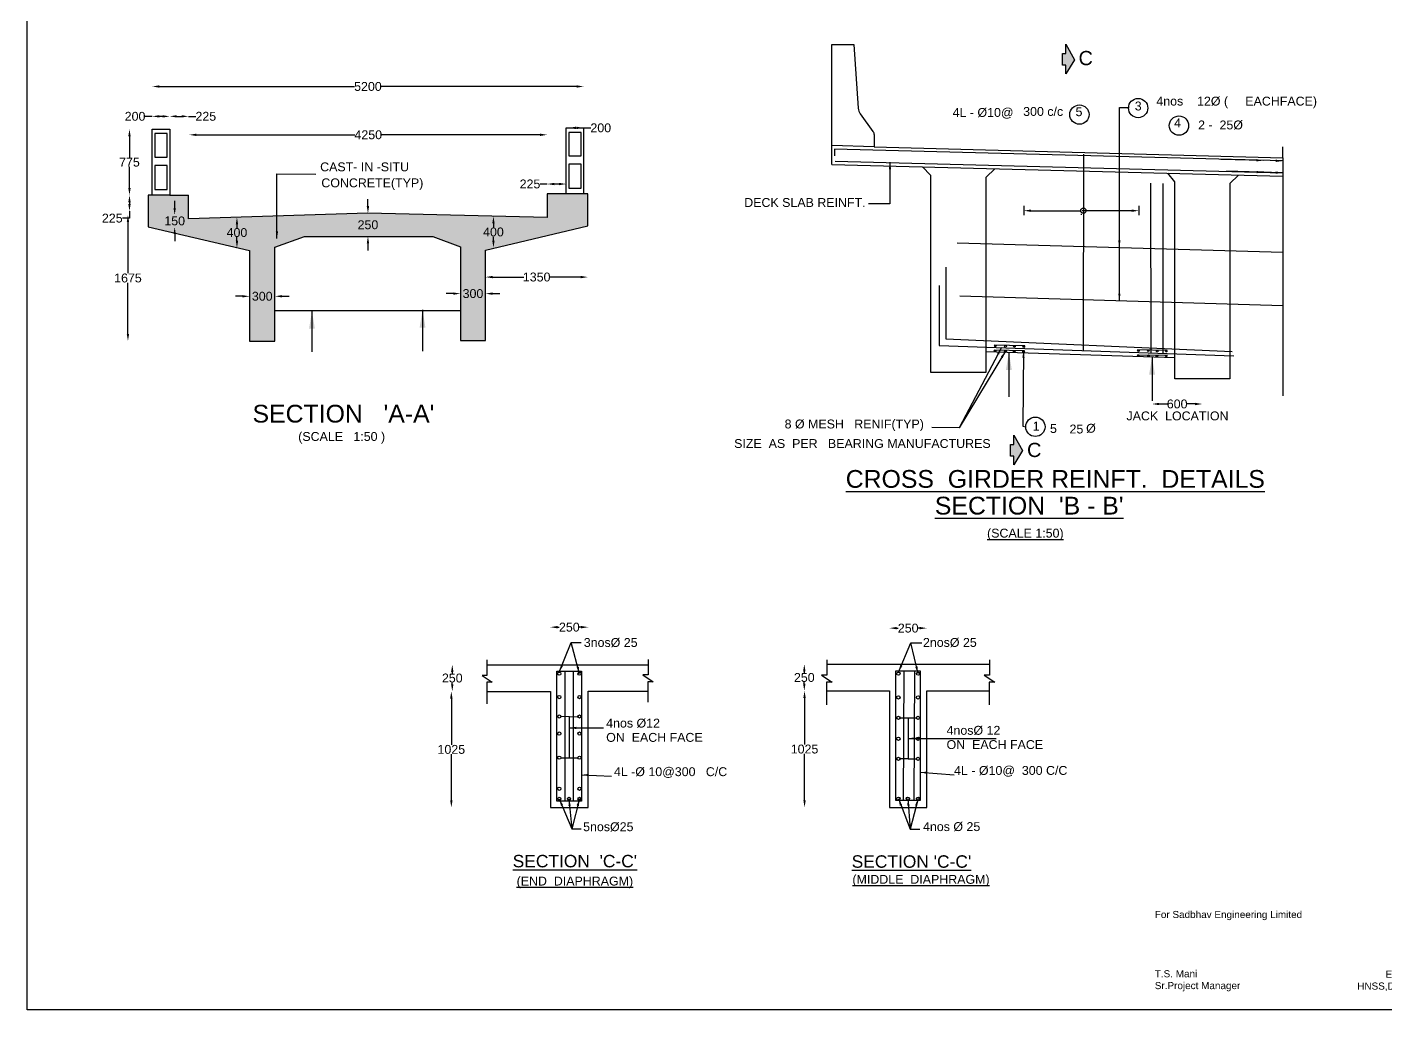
# Model space of a CAD drawing. Header units: inches. Extents: x 2289 to 3607, y -645 to 633.
# Drawn here: x 2289 to 3053, y -327 to 225 of the extents above; entities that cross this region are included whole.
import ezdxf

# ---------------------------------------------------------------- set-up
doc = ezdxf.new("R2010")
doc.units = ezdxf.units.IN
doc.header["$MEASUREMENT"] = 0
doc.layers.add('DIMENSION', color=7, linetype='Continuous')
doc.layers.add('TEXT', color=1, linetype='Continuous')
doc.styles.get("Standard").update_dxf_attribs({"font": 'arial.ttf', "height": 5})
doc.dimstyles.get("Standard").update_dxf_attribs({"dimtxt": 5, "dimasz": 4, "dimexe": 0.18, "dimexo": 0.0625, "dimgap": 0.09, "dimtad": 0, "dimtih": 1, "dimtoh": 1, "dimdec": 4, "dimzin": 0, "dimdsep": 46, "dimtxsty": 'Standard', "dimcen": 0.09, "dimse1": 1, "dimse2": 1, "dimadec": 0, "dimazin": 0, "dimtfac": 1, "dimtdec": 4, "dimtofl": 0, "dimtmove": 0, "dimatfit": 3, "dimfxl": 1, "dimtolj": 1, "dimtzin": 0, "dimarcsym": 0})

# ---------------------------------------------------------------- blocks, each defined once
blk = doc.blocks.new('*D1')
at = {"color": 0, "lineweight": -2, "transparency": 16777216}
for p, q in [((2853.74, 122.19), (2881.63, 122.19)), ((2910.39, 122.19), (2882.5, 122.19))]:
    blk.add_line(p, q, dxfattribs=at)
at = {"color": 0, "transparency": 16777216}
for points in [[(2853.74, 122.86), (2853.74, 121.52), (2849.74, 122.19)], [(2910.39, 122.86), (2910.39, 121.52), (2914.39, 122.19)]]:
    blk.add_solid(points, dxfattribs=at)
at = {"layer": 'Defpoints', "color": 0, "transparency": 16777216}
for p in [(2849.74, 122.38), (2914.39, 122.38), (2914.39, 122.19)]:
    blk.add_point(p, dxfattribs=at)
at = {"color": 0, "transparency": 16777216, "insert": (2882.07, 122.19), "char_height": 5, "attachment_point": 5}
blk.add_mtext('\\A1;.', dxfattribs=at)
blk = doc.blocks.new('*D22')
at = {"layer": 'Defpoints', "color": 0, "transparency": 16777216}
for p in [(2368.93, 175.27), (2359.09, 168.06), (2368.93, 168.06)]:
    blk.add_point(p, dxfattribs=at)
at = {"layer": 'DIMENSION', "color": 0, "lineweight": -2, "transparency": 16777216}
for p, q in [((2359.09, 175.27), (2355.09, 175.27)), ((2364.93, 175.27), (2363.09, 175.27))]:
    blk.add_line(p, q, dxfattribs=at)
at = {"layer": 'DIMENSION', "color": 0, "transparency": 16777216}
for points in [[(2363.09, 175.94), (2363.09, 174.61), (2359.09, 175.27)], [(2364.93, 175.94), (2364.93, 174.61), (2368.93, 175.27)]]:
    blk.add_solid(points, dxfattribs=at)
at = {"layer": 'DIMENSION', "color": 0, "transparency": 16777216, "insert": (2349.44, 175.27), "char_height": 5, "attachment_point": 5}
blk.add_mtext('\\A1;200', dxfattribs=at)
blk = doc.blocks.new('*D23')
at = {"layer": 'Defpoints', "color": 0, "transparency": 16777216}
for p in [(2379.59, 175.28), (2368.93, 130.92), (2379.59, 130.85)]:
    blk.add_point(p, dxfattribs=at)
at = {"layer": 'DIMENSION', "color": 0, "lineweight": -2, "transparency": 16777216}
for p, q in [((2372.93, 175.28), (2375.59, 175.28)), ((2379.59, 175.28), (2383.59, 175.28))]:
    blk.add_line(p, q, dxfattribs=at)
at = {"layer": 'DIMENSION', "color": 0, "transparency": 16777216}
for points in [[(2372.93, 175.95), (2372.93, 174.61), (2368.93, 175.28)], [(2375.59, 175.95), (2375.59, 174.61), (2379.59, 175.28)]]:
    blk.add_solid(points, dxfattribs=at)
at = {"layer": 'DIMENSION', "color": 0, "transparency": 16777216, "insert": (2389.26, 175.28), "char_height": 5, "attachment_point": 5}
blk.add_mtext('\\A1;225', dxfattribs=at)
blk = doc.blocks.new('*D24')
at = {"layer": 'Defpoints', "color": 0, "transparency": 16777216}
for p in [(2581.41, 164.89), (2380, 117.62), (2581.41, 117.62)]:
    blk.add_point(p, dxfattribs=at)
at = {"layer": 'DIMENSION', "color": 0, "lineweight": -2, "transparency": 16777216}
for p, q in [((2384, 164.89), (2473.06, 164.89)), ((2577.41, 164.89), (2488.36, 164.89))]:
    blk.add_line(p, q, dxfattribs=at)
at = {"layer": 'DIMENSION', "color": 0, "transparency": 16777216}
for points in [[(2384, 165.56), (2384, 164.23), (2380, 164.89)], [(2577.41, 165.56), (2577.41, 164.23), (2581.41, 164.89)]]:
    blk.add_solid(points, dxfattribs=at)
at = {"layer": 'DIMENSION', "color": 0, "transparency": 16777216, "insert": (2480.71, 164.89), "char_height": 5, "attachment_point": 5}
blk.add_mtext('\\A1;4250', dxfattribs=at)
blk = doc.blocks.new('*D25')
at = {"layer": 'Defpoints', "color": 0, "transparency": 16777216}
for p in [(2581.41, 137.21), (2581.41, 131.66), (2592.08, 131.66)]:
    blk.add_point(p, dxfattribs=at)
at = {"layer": 'DIMENSION', "color": 0, "lineweight": -2, "transparency": 16777216}
for p, q in [((2581.41, 137.21), (2577.41, 137.21)), ((2588.08, 137.21), (2585.41, 137.21))]:
    blk.add_line(p, q, dxfattribs=at)
at = {"layer": 'DIMENSION', "color": 0, "transparency": 16777216}
for points in [[(2585.41, 137.87), (2585.41, 136.54), (2581.41, 137.21)], [(2588.08, 137.87), (2588.08, 136.54), (2592.08, 137.21)]]:
    blk.add_solid(points, dxfattribs=at)
at = {"layer": 'DIMENSION', "color": 0, "transparency": 16777216, "insert": (2571.74, 137.21), "char_height": 5, "attachment_point": 5}
blk.add_mtext('\\A1;225', dxfattribs=at)
blk = doc.blocks.new('*D26')
at = {"layer": 'Defpoints', "color": 0, "transparency": 16777216}
for p in [(2593.57, 168.79), (2601.92, 168.79), (2601.92, 168.79)]:
    blk.add_point(p, dxfattribs=at)
at = {"layer": 'DIMENSION', "color": 0, "lineweight": -2, "transparency": 16777216}
for p, q in [((2597.57, 168.79), (2597.92, 168.79)), ((2601.92, 168.79), (2605.92, 168.79))]:
    blk.add_line(p, q, dxfattribs=at)
at = {"layer": 'DIMENSION', "color": 0, "transparency": 16777216}
for points in [[(2597.57, 169.46), (2597.57, 168.12), (2593.57, 168.79)], [(2597.92, 169.46), (2597.92, 168.12), (2601.92, 168.79)]]:
    blk.add_solid(points, dxfattribs=at)
at = {"layer": 'DIMENSION', "color": 0, "transparency": 16777216, "insert": (2611.57, 168.79), "char_height": 5, "attachment_point": 5}
blk.add_mtext('\\A1;200', dxfattribs=at)
blk = doc.blocks.new('*D27')
at = {"layer": 'Defpoints', "color": 0, "transparency": 16777216}
for p in [(2601.92, 192.08), (2601.92, 168.79), (2359.09, 168.06)]:
    blk.add_point(p, dxfattribs=at)
at = {"layer": 'DIMENSION', "color": 0, "lineweight": -2, "transparency": 16777216}
for p, q in [((2363.09, 192.08), (2472.96, 192.08)), ((2597.92, 192.08), (2488.05, 192.08))]:
    blk.add_line(p, q, dxfattribs=at)
at = {"layer": 'DIMENSION', "color": 0, "transparency": 16777216}
for points in [[(2363.09, 192.75), (2363.09, 191.42), (2359.09, 192.08)], [(2597.92, 192.75), (2597.92, 191.42), (2601.92, 192.08)]]:
    blk.add_solid(points, dxfattribs=at)
at = {"layer": 'DIMENSION', "color": 0, "transparency": 16777216, "insert": (2480.51, 192.08), "char_height": 5, "attachment_point": 5}
blk.add_mtext('\\A1;5200', dxfattribs=at)
blk = doc.blocks.new('*D28')
at = {"layer": 'Defpoints', "color": 0, "transparency": 16777216}
for p in [(2359.09, 168.06), (2346.29, 130.92), (2359.09, 130.92)]:
    blk.add_point(p, dxfattribs=at)
at = {"layer": 'DIMENSION', "color": 0, "lineweight": -2, "transparency": 16777216}
for p, q in [((2346.29, 164.06), (2346.29, 152.12)), ((2346.29, 134.92), (2346.29, 146.86))]:
    blk.add_line(p, q, dxfattribs=at)
at = {"layer": 'DIMENSION', "color": 0, "transparency": 16777216}
for points in [[(2345.62, 164.06), (2346.96, 164.06), (2346.29, 168.06)], [(2345.62, 134.92), (2346.96, 134.92), (2346.29, 130.92)]]:
    blk.add_solid(points, dxfattribs=at)
at = {"layer": 'DIMENSION', "color": 0, "transparency": 16777216, "insert": (2346.29, 149.49), "char_height": 5, "attachment_point": 5}
blk.add_mtext('\\A1;775', dxfattribs=at)
blk = doc.blocks.new('*D29')
at = {"layer": 'Defpoints', "color": 0, "transparency": 16777216}
for p in [(2356.84, 130.92), (2346.29, 121.99), (2356.84, 121.99)]:
    blk.add_point(p, dxfattribs=at)
at = {"layer": 'DIMENSION', "color": 0, "lineweight": -2, "transparency": 16777216}
for p, q in [((2346.29, 126.92), (2346.29, 125.99)), ((2346.29, 117.99), (2342.29, 117.99)), ((2346.29, 121.99), (2346.29, 117.99))]:
    blk.add_line(p, q, dxfattribs=at)
at = {"layer": 'DIMENSION', "color": 0, "transparency": 16777216}
for points in [[(2345.62, 126.92), (2346.96, 126.92), (2346.29, 130.92)], [(2345.62, 125.99), (2346.96, 125.99), (2346.29, 121.99)]]:
    blk.add_solid(points, dxfattribs=at)
at = {"layer": 'DIMENSION', "color": 0, "transparency": 16777216, "insert": (2336.61, 117.99), "char_height": 5, "attachment_point": 5}
blk.add_mtext('\\A1;225', dxfattribs=at)
blk = doc.blocks.new('*D30')
at = {"layer": 'Defpoints', "color": 0, "transparency": 16777216}
for p in [(2356.84, 119.78), (2356.84, 113.06), (2371.74, 113.06)]:
    blk.add_point(p, dxfattribs=at)
at = {"layer": 'DIMENSION', "color": 0, "lineweight": -2, "transparency": 16777216}
for p, q in [((2371.74, 123.78), (2371.74, 127.78)), ((2371.74, 109.06), (2371.74, 105.06))]:
    blk.add_line(p, q, dxfattribs=at)
at = {"layer": 'DIMENSION', "color": 0, "transparency": 16777216}
for points in [[(2371.07, 123.78), (2372.4, 123.78), (2371.74, 119.78)], [(2371.07, 109.06), (2372.4, 109.06), (2371.74, 113.06)]]:
    blk.add_solid(points, dxfattribs=at)
at = {"layer": 'DIMENSION', "color": 0, "transparency": 16777216, "insert": (2371.74, 116.42), "char_height": 5, "attachment_point": 5}
blk.add_mtext('\\A1;150', dxfattribs=at)
blk = doc.blocks.new('*D31')
at = {"layer": 'Defpoints', "color": 0, "transparency": 16777216}
for p in [(2407.65, 118.49), (2406.79, 101.25), (2407.88, 101.25)]:
    blk.add_point(p, dxfattribs=at)
at = {"layer": 'DIMENSION', "color": 0, "lineweight": -2, "transparency": 16777216}
for p, q in [((2406.79, 114.49), (2406.79, 112.51)), ((2406.79, 105.25), (2406.79, 107.23))]:
    blk.add_line(p, q, dxfattribs=at)
at = {"layer": 'DIMENSION', "color": 0, "transparency": 16777216}
for points in [[(2406.13, 114.49), (2407.46, 114.49), (2406.79, 118.49)], [(2406.13, 105.25), (2407.46, 105.25), (2406.79, 101.25)]]:
    blk.add_solid(points, dxfattribs=at)
at = {"layer": 'DIMENSION', "color": 0, "transparency": 16777216, "insert": (2406.79, 109.87), "char_height": 5, "attachment_point": 5}
blk.add_mtext('\\A1;400', dxfattribs=at)
blk = doc.blocks.new('*D32')
at = {"layer": 'Defpoints', "color": 0, "transparency": 16777216}
for p in [(2413.89, 74.35), (2428.16, 74.35), (2428.16, 74.03)]:
    blk.add_point(p, dxfattribs=at)
at = {"layer": 'DIMENSION', "color": 0, "lineweight": -2, "transparency": 16777216}
for p, q in [((2409.89, 74.03), (2405.89, 74.03)), ((2432.16, 74.03), (2436.16, 74.03))]:
    blk.add_line(p, q, dxfattribs=at)
at = {"layer": 'DIMENSION', "color": 0, "transparency": 16777216}
for points in [[(2409.89, 74.69), (2409.89, 73.36), (2413.89, 74.03)], [(2432.16, 74.69), (2432.16, 73.36), (2428.16, 74.03)]]:
    blk.add_solid(points, dxfattribs=at)
at = {"layer": 'DIMENSION', "color": 0, "transparency": 16777216, "insert": (2421.02, 74.03), "char_height": 5, "attachment_point": 5}
blk.add_mtext('\\A1;300', dxfattribs=at)
blk = doc.blocks.new('*D33')
at = {"layer": 'Defpoints', "color": 0, "transparency": 16777216}
for p in [(2356.84, 119.78), (2345.44, 48.83), (2413.89, 48.83)]:
    blk.add_point(p, dxfattribs=at)
at = {"layer": 'DIMENSION', "color": 0, "lineweight": -2, "transparency": 16777216}
for p, q in [((2345.44, 115.78), (2345.44, 86.95)), ((2345.44, 52.83), (2345.44, 81.66))]:
    blk.add_line(p, q, dxfattribs=at)
at = {"layer": 'DIMENSION', "color": 0, "transparency": 16777216}
for points in [[(2344.77, 115.78), (2346.1, 115.78), (2345.44, 119.78)], [(2344.77, 52.83), (2346.1, 52.83), (2345.44, 48.83)]]:
    blk.add_solid(points, dxfattribs=at)
at = {"layer": 'DIMENSION', "color": 0, "transparency": 16777216, "insert": (2345.44, 84.3), "char_height": 5, "attachment_point": 5}
blk.add_mtext('\\A1;1675', dxfattribs=at)
blk = doc.blocks.new('*D34')
at = {"layer": 'Defpoints', "color": 0, "transparency": 16777216}
for p in [(2480.46, 120.76), (2480.52, 107.74), (2480.92, 107.74)]:
    blk.add_point(p, dxfattribs=at)
at = {"layer": 'DIMENSION', "color": 0, "lineweight": -2, "transparency": 16777216}
for p, q in [((2480.52, 124.76), (2480.52, 128.76)), ((2480.52, 103.74), (2480.52, 99.74))]:
    blk.add_line(p, q, dxfattribs=at)
at = {"layer": 'DIMENSION', "color": 0, "transparency": 16777216}
for points in [[(2479.86, 124.76), (2481.19, 124.76), (2480.52, 120.76)], [(2479.86, 103.74), (2481.19, 103.74), (2480.52, 107.74)]]:
    blk.add_solid(points, dxfattribs=at)
at = {"layer": 'DIMENSION', "color": 0, "transparency": 16777216, "insert": (2480.52, 114.25), "char_height": 5, "attachment_point": 5}
blk.add_mtext('\\A1;250', dxfattribs=at)
blk = doc.blocks.new('*D35')
at = {"layer": 'Defpoints', "color": 0, "transparency": 16777216}
for p in [(2552.31, 119.09), (2551.16, 101.32), (2552.07, 101.32)]:
    blk.add_point(p, dxfattribs=at)
at = {"layer": 'DIMENSION', "color": 0, "lineweight": -2, "transparency": 16777216}
for p, q in [((2551.16, 115.09), (2551.16, 112.85)), ((2551.16, 105.32), (2551.16, 107.56))]:
    blk.add_line(p, q, dxfattribs=at)
at = {"layer": 'DIMENSION', "color": 0, "transparency": 16777216}
for points in [[(2550.49, 115.09), (2551.82, 115.09), (2551.16, 119.09)], [(2550.49, 105.32), (2551.82, 105.32), (2551.16, 101.32)]]:
    blk.add_solid(points, dxfattribs=at)
at = {"layer": 'DIMENSION', "color": 0, "transparency": 16777216, "insert": (2551.16, 110.2), "char_height": 5, "attachment_point": 5}
blk.add_mtext('\\A1;400', dxfattribs=at)
blk = doc.blocks.new('*D36')
at = {"layer": 'Defpoints', "color": 0, "transparency": 16777216}
for p in [(2604.23, 113.71), (2546.75, 100.06), (2604.23, 84.84)]:
    blk.add_point(p, dxfattribs=at)
at = {"layer": 'DIMENSION', "color": 0, "lineweight": -2, "transparency": 16777216}
for p, q in [((2550.75, 84.84), (2568.18, 84.84)), ((2600.23, 84.84), (2582.8, 84.84))]:
    blk.add_line(p, q, dxfattribs=at)
at = {"layer": 'DIMENSION', "color": 0, "transparency": 16777216}
for points in [[(2550.75, 85.5), (2550.75, 84.17), (2546.75, 84.84)], [(2600.23, 85.5), (2600.23, 84.17), (2604.23, 84.84)]]:
    blk.add_solid(points, dxfattribs=at)
at = {"layer": 'DIMENSION', "color": 0, "transparency": 16777216, "insert": (2575.49, 84.84), "char_height": 5, "attachment_point": 5}
blk.add_mtext('\\A1;1350', dxfattribs=at)
blk = doc.blocks.new('*D37')
at = {"layer": 'Defpoints', "color": 0, "transparency": 16777216}
for p in [(2532.53, 75.52), (2546.75, 75.52), (2546.75, 75.52)]:
    blk.add_point(p, dxfattribs=at)
at = {"layer": 'DIMENSION', "color": 0, "lineweight": -2, "transparency": 16777216}
for p, q in [((2528.53, 75.52), (2524.53, 75.52)), ((2550.75, 75.52), (2554.75, 75.52))]:
    blk.add_line(p, q, dxfattribs=at)
at = {"layer": 'DIMENSION', "color": 0, "transparency": 16777216}
for points in [[(2528.53, 76.19), (2528.53, 74.86), (2532.53, 75.52)], [(2550.75, 76.19), (2550.75, 74.86), (2546.75, 75.52)]]:
    blk.add_solid(points, dxfattribs=at)
at = {"layer": 'DIMENSION', "color": 0, "transparency": 16777216, "insert": (2539.64, 75.52), "char_height": 5, "attachment_point": 5}
blk.add_mtext('\\A1;300', dxfattribs=at)
blk = doc.blocks.new('*D38')
at = {"layer": 'Defpoints', "color": 0, "transparency": 16777216}
for p in [(2921.87, 40), (2950.12, 27.63), (2950.12, 13.42)]:
    blk.add_point(p, dxfattribs=at)
at = {"layer": 'DIMENSION', "color": 0, "lineweight": -2, "transparency": 16777216}
for p, q in [((2925.87, 13.42), (2930.37, 13.42)), ((2946.12, 13.42), (2941.61, 13.42))]:
    blk.add_line(p, q, dxfattribs=at)
at = {"layer": 'DIMENSION', "color": 0, "transparency": 16777216}
for points in [[(2925.87, 14.09), (2925.87, 12.75), (2921.87, 13.42)], [(2946.12, 14.09), (2946.12, 12.75), (2950.12, 13.42)]]:
    blk.add_solid(points, dxfattribs=at)
at = {"layer": 'DIMENSION', "color": 0, "transparency": 16777216, "insert": (2935.99, 13.42), "char_height": 5, "attachment_point": 5}
blk.add_mtext('\\A1;600', dxfattribs=at)
blk = doc.blocks.new('*D40')
at = {"layer": 'Defpoints', "color": 0, "transparency": 16777216}
for p in [(2547.38, -133.31), (2527.99, -148.32), (2547.45, -148.32)]:
    blk.add_point(p, dxfattribs=at)
at = {"layer": 'DIMENSION', "color": 0, "lineweight": -2, "transparency": 16777216}
for p, q in [((2527.99, -137.31), (2527.99, -138.17)), ((2527.99, -144.32), (2527.99, -143.46))]:
    blk.add_line(p, q, dxfattribs=at)
at = {"layer": 'DIMENSION', "color": 0, "transparency": 16777216}
for points in [[(2527.32, -137.31), (2528.65, -137.31), (2527.99, -133.31)], [(2527.32, -144.32), (2528.65, -144.32), (2527.99, -148.32)]]:
    blk.add_solid(points, dxfattribs=at)
at = {"layer": 'DIMENSION', "color": 0, "transparency": 16777216, "insert": (2527.99, -140.81), "char_height": 5, "attachment_point": 5}
blk.add_mtext('\\A1;250', dxfattribs=at)
blk = doc.blocks.new('*D41')
at = {"layer": 'Defpoints', "color": 0, "transparency": 16777216}
for p in [(2583.24, -148.32), (2527.46, -213.63), (2583.24, -213.63)]:
    blk.add_point(p, dxfattribs=at)
at = {"layer": 'DIMENSION', "color": 0, "lineweight": -2, "transparency": 16777216}
for p, q in [((2527.46, -152.32), (2527.46, -178.33)), ((2527.46, -209.63), (2527.46, -183.61))]:
    blk.add_line(p, q, dxfattribs=at)
at = {"layer": 'DIMENSION', "color": 0, "transparency": 16777216}
for points in [[(2526.79, -152.32), (2528.13, -152.32), (2527.46, -148.32)], [(2526.79, -209.63), (2528.13, -209.63), (2527.46, -213.63)]]:
    blk.add_solid(points, dxfattribs=at)
at = {"layer": 'DIMENSION', "color": 0, "transparency": 16777216, "insert": (2527.46, -180.97), "char_height": 5, "attachment_point": 5}
blk.add_mtext('\\A1;1025', dxfattribs=at)
blk = doc.blocks.new('*D42')
at = {"layer": 'Defpoints', "color": 0, "transparency": 16777216}
for p in [(2604.52, -112.16), (2583.24, -148.32), (2604.52, -148.32)]:
    blk.add_point(p, dxfattribs=at)
at = {"layer": 'DIMENSION', "color": 0, "lineweight": -2, "transparency": 16777216}
for p, q in [((2587.24, -112.16), (2588.23, -112.16)), ((2600.52, -112.16), (2599.53, -112.16))]:
    blk.add_line(p, q, dxfattribs=at)
at = {"layer": 'DIMENSION', "color": 0, "transparency": 16777216}
for points in [[(2587.24, -111.49), (2587.24, -112.83), (2583.24, -112.16)], [(2600.52, -111.49), (2600.52, -112.83), (2604.52, -112.16)]]:
    blk.add_solid(points, dxfattribs=at)
at = {"layer": 'DIMENSION', "color": 0, "transparency": 16777216, "insert": (2593.88, -112.16), "char_height": 5, "attachment_point": 5}
blk.add_mtext('\\A1;250', dxfattribs=at)
blk = doc.blocks.new('*D43')
at = {"layer": 'Defpoints', "color": 0, "transparency": 16777216}
for p in [(2738.86, -133.02), (2726.13, -147.99), (2738.86, -147.99)]:
    blk.add_point(p, dxfattribs=at)
at = {"layer": 'DIMENSION', "color": 0, "lineweight": -2, "transparency": 16777216}
for p, q in [((2726.13, -137.02), (2726.13, -137.86)), ((2726.13, -143.99), (2726.13, -143.15))]:
    blk.add_line(p, q, dxfattribs=at)
at = {"layer": 'DIMENSION', "color": 0, "transparency": 16777216}
for points in [[(2725.46, -137.02), (2726.8, -137.02), (2726.13, -133.02)], [(2725.46, -143.99), (2726.8, -143.99), (2726.13, -147.99)]]:
    blk.add_solid(points, dxfattribs=at)
at = {"layer": 'DIMENSION', "color": 0, "transparency": 16777216, "insert": (2726.13, -140.5), "char_height": 5, "attachment_point": 5}
blk.add_mtext('\\A1;250', dxfattribs=at)
blk = doc.blocks.new('*D44')
at = {"layer": 'Defpoints', "color": 0, "transparency": 16777216}
for p in [(2774.03, -147.99), (2726.27, -213.58), (2774.03, -213.58)]:
    blk.add_point(p, dxfattribs=at)
at = {"layer": 'DIMENSION', "color": 0, "lineweight": -2, "transparency": 16777216}
for p, q in [((2726.27, -151.99), (2726.27, -178.14)), ((2726.27, -209.58), (2726.27, -183.43))]:
    blk.add_line(p, q, dxfattribs=at)
at = {"layer": 'DIMENSION', "color": 0, "transparency": 16777216}
for points in [[(2725.6, -151.99), (2726.93, -151.99), (2726.27, -147.99)], [(2725.6, -209.58), (2726.93, -209.58), (2726.27, -213.58)]]:
    blk.add_solid(points, dxfattribs=at)
at = {"layer": 'DIMENSION', "color": 0, "transparency": 16777216, "insert": (2726.27, -180.78), "char_height": 5, "attachment_point": 5}
blk.add_mtext('\\A1;1025', dxfattribs=at)
blk = doc.blocks.new('*D45')
at = {"layer": 'Defpoints', "color": 0, "transparency": 16777216}
for p in [(2795.16, -112.71), (2774.03, -147.99), (2795.16, -147.99)]:
    blk.add_point(p, dxfattribs=at)
at = {"layer": 'DIMENSION', "color": 0, "lineweight": -2, "transparency": 16777216}
for p, q in [((2778.03, -112.71), (2778.95, -112.71)), ((2791.16, -112.71), (2790.24, -112.71))]:
    blk.add_line(p, q, dxfattribs=at)
at = {"layer": 'DIMENSION', "color": 0, "transparency": 16777216}
for points in [[(2778.03, -112.04), (2778.03, -113.37), (2774.03, -112.71)], [(2791.16, -112.04), (2791.16, -113.37), (2795.16, -112.71)]]:
    blk.add_solid(points, dxfattribs=at)
at = {"layer": 'DIMENSION', "color": 0, "transparency": 16777216, "insert": (2784.6, -112.71), "char_height": 5, "attachment_point": 5}
blk.add_mtext('\\A1;250', dxfattribs=at)

msp = doc.modelspace()

# ---------------------------------------------------------------- hatches: boundary and pattern name
h = msp.add_hatch()
h.set_pattern_fill('AR-CONC', color=0, style=0)
h.set_pattern_definition([(50, (0, 0), (7.172602, -0.627521), [0.75, -8.25]), (355, (0, 0), (-1.387513, 7.521921), [0.6, -6.6]), (100.4514, (0.598, -0.052), (5.785094, 6.894395), [0.637402, -7.011421]), (46.1842, (0, 2), (10.67241, -1.65519), [1.125, -12.375]), (96.6356, (0.889, 1.862), (9.346627, 9.74118), [0.956103, -10.51713]), (351.1842, (0, 2), (9.34662, 9.741186), [0.9, -9.9]), (21, (1, 1.5), (5.96907, -4.026189), [0.75, -8.25]), (326, (1, 1.5), (2.433153, 7.2515), [0.6, -6.6]), (71.4514, (1.4974, 1.1645), (8.402226, 3.225305), [0.637402, -7.011421]), (37.5, (0, 0), (0.1215986, 3.3289385), [0, -6.52, 0, -6.7, 0, -6.625]), (7.5, (0, 0), (2.6306954, 3.944117), [0, -3.82, 0, -6.37, 0, -2.525]), (327.5, (-2.23, 0), (5.3382244, -0.2255487), [0, -2.5, 0, -7.8, 0, -10.35]), (317.5, (-3.23, 0), (5.831862, 1.00105), [0, -3.25, 0, -5.18, 0, -7.35])])
h.paths.add_polyline_path([(2604.22544, 131.65644), (2601.92456, 131.65644), (2592.0847, 131.65644), (2581.41175, 131.65644), (2581.41175, 118.40717), (2480.45934, 120.76374), (2379.58832, 117.61016), (2379.58832, 130.92472), (2368.92806, 130.92472), (2359.08819, 130.92472), (2356.84015, 130.92472), (2356.84015, 113.05859), (2413.88815, 99.86251), (2413.88815, 48.82777), (2428.1598, 48.82777), (2428.1598, 101.70095), (2444.85462, 107.73648), (2516.97829, 107.73648), (2532.53153, 101.87859), (2532.53153, 49.16984), (2546.75291, 49.16984), (2546.75291, 100.06044), (2604.22544, 113.71285)])
at = {"layer": 'DIMENSION'}
for points in [[(2878.14389, 207.1804), (2873.30923, 215.85588), (2873.30923, 210.70976), (2871.37091, 210.70976), (2871.37091, 204.11027), (2873.30923, 204.11027), (2873.30923, 199.14531)], [(2848.90523, -12.83596), (2844.07056, -4.16048), (2844.07056, -9.30661), (2842.13225, -9.30661), (2842.13225, -15.9061), (2844.07056, -15.9061), (2844.07056, -20.87105)]]:
    msp.add_hatch(color=0, dxfattribs=at).paths.add_polyline_path(points)

# ---------------------------------------------------------------- linework, layer by layer
at = {"color": 0}
for points in [[(3603.12646, -327.48971), (2288.71372, -327.48971), (2288.71372, 633.12329), (3603.12646, 633.12329)], [(2592.0847, 168.78922), (2601.92456, 168.78922), (2601.92456, 131.65644), (2592.0847, 131.65644)], [(2359.08819, 168.0575), (2368.92806, 168.0575), (2368.92806, 130.92472), (2359.08819, 130.92472)], [(2360.56854, 152.35896), (2367.50936, 152.35896), (2367.50936, 165.5524), (2360.56854, 165.5524)], [(2593.56504, 153.09068), (2600.50587, 153.09068), (2600.50587, 166.28412), (2593.56504, 166.28412)], [(2360.56854, 134.18131), (2367.50936, 134.18131), (2367.50936, 147.56985), (2360.56854, 147.56985)], [(2593.56504, 134.91303), (2600.50587, 134.91303), (2600.50587, 148.30157), (2593.56504, 148.30157)], [(2586.81864, -136.84467), (2600.74264, -136.84467), (2600.74264, -210.07584), (2586.81864, -210.07584)], [(2777.65665, -136.72338), (2791.38492, -136.72338), (2791.38492, -209.78369), (2777.65665, -209.78369)]]:
    msp.add_lwpolyline(points, close=True, dxfattribs=at)
msp.add_lwpolyline([(2741.63298, 148.13825), (2741.63298, 215.74625), (2754.00639, 215.74625), (2756.46612, 179.79608, 0.147917749), (2757.64907, 176.67245), (2764.76327, 166.79491, -0.147100038), (2765.41332, 164.90989), (2765.41332, 158.13435), (2741.63298, 158.8399)], format="xyb", dxfattribs=at)
for points in [[(2995.50021, 150.16992), (2743.04531, 156.78318), (2743.04531, 152.99365)], [(2765.41332, 158.13435), (2995.50021, 152.02091)], [(2883.30644, 154.04723), (2883.02173, 43.53681)], [(2995.50021, 152.02091), (2995.50021, 158.08516)], [(2741.63298, 148.13825), (2995.50021, 141.57824)], [(2743.44628, 150.13774), (2995.50021, 143.52265)], [(2792.67731, 146.81925), (2797.17464, 142.16394), (2797.17464, 31.36042), (2828.46635, 31.36042), (2828.46635, 140.9845), (2833.362, 145.76794)], [(2995.50021, 152.02091), (2995.50021, 17.97859)], [(2970.59972, 142.22167), (2965.61436, 137.48527), (2965.61436, 27.6345), (2934.61898, 27.6345), (2934.61898, 138.49264), (2930.75854, 143.25118)], [(2359.08819, 130.92472), (2356.84015, 130.92472), (2356.84015, 113.05859), (2413.88815, 99.86251), (2413.88815, 48.82777), (2428.1598, 48.82777), (2428.1598, 101.70095), (2444.85462, 107.73648), (2516.97829, 107.73648), (2532.53153, 101.87859), (2532.53153, 49.16984), (2546.75291, 49.16984), (2546.75291, 100.06044), (2604.22544, 113.71285), (2604.22544, 131.65644), (2601.92456, 131.65644)], [(2368.92806, 130.92472), (2379.58832, 130.92472), (2379.58832, 130.85192)], [(2592.0847, 131.65644), (2581.41175, 131.65644), (2581.41175, 118.40717), (2480.45934, 120.76374), (2379.58832, 117.61016), (2379.58832, 130.85192)], [(2921.06869, 137.62609), (2921.08961, 42.20797)], [(2928.15463, 41.67968), (2928.15463, 137.40619)], [(2849.73872, 125.01698), (2849.73872, 119.73798)], [(2914.3914, 125.01698), (2914.3914, 119.73798)], [(2812.15676, 104.06284), (2995.50021, 98.77046)], [(2805.74621, 90.4463), (2805.74621, 50.1174), (2966.91646, 42.95895)], [(2801.99632, 80.17032), (2801.99632, 46.36517), (2967.90847, 40.57365)], [(2813.68421, 74.2141), (2995.50021, 68.75897)], [(2833.00229, 46.67888), (2850.21309, 46.30133)], [(2828.46635, 42.93769), (2934.61898, 39.59936)], [(2833.09298, 43.83985), (2850.06343, 43.44694)], [(2913.61531, 43.99998), (2930.38397, 43.73931)], [(2913.71018, 41.13261), (2930.36025, 40.99043)], [(2547.38412, -130.53118), (2547.38412, -139.38889), (2544.80695, -139.38889), (2550.51109, -143.19976), (2547.45285, -143.19976), (2547.45285, -154.85714), (2547.45285, -155.37213)], [(2547.38412, -133.31072), (2638.24085, -133.31072)], [(2591.3987, -136.84467), (2591.3987, -210.07584)], [(2596.03783, -136.84467), (2596.03783, -210.07584)], [(2638.24085, -130.42038), (2638.24085, -138.97509), (2635.29327, -138.97509), (2641.12257, -142.9298), (2638.05199, -142.9298), (2638.05199, -154.33741)], [(2738.85965, -130.52083), (2738.85965, -139.16125), (2735.89855, -139.16125), (2741.756, -143.08898), (2738.67003, -143.08898), (2738.67003, -155.90491)], [(2738.85965, -133.01732), (2830.38632, -133.01732)], [(2782.22554, -136.72338), (2781.77698, -209.78369)], [(2788.2151, -136.72338), (2787.76654, -209.78369)], [(2830.38632, -130.52083), (2830.38632, -139.16125), (2827.42522, -139.16125), (2833.28267, -143.08898), (2830.1967, -143.08898), (2830.1967, -155.90491)], [(2547.45285, -148.31526), (2583.23893, -148.31526), (2583.23893, -213.62805), (2604.52471, -213.62805), (2604.52471, -148.10163), (2638.05199, -148.10163)], [(2738.67003, -147.98768), (2774.03075, -147.98768), (2774.03075, -213.58045), (2795.16169, -213.58045), (2795.16169, -147.98768), (2830.1967, -147.98768)], [(2593.90413, -185.61852), (2593.90413, -162.54199), (2589.12381, -162.45135)], [(2593.90413, -162.54199), (2598.68457, -162.46571)], [(2784.62845, -163.19179), (2784.62845, -186.33609), (2780.01757, -186.27116)], [(2780.01766, -163.19179), (2789.23924, -163.19179)], [(2589.12381, -185.61852), (2598.68446, -185.61852)], [(2784.62845, -186.33609), (2789.23933, -186.27116)]]:
    msp.add_lwpolyline(points, dxfattribs=at)
for centre, radius in [((2883.22441, 122.20834), 1.49965), ((2833.69005, 46.13005), 0.47923), ((2839.37322, 45.96069), 0.47923), ((2844.4164, 45.89038), 0.47923), ((2849.67068, 45.72633), 0.47923), ((2833.52673, 43.28701), 0.47923), ((2839.37579, 43.13687), 0.47923), ((2844.27698, 43.06757), 0.47923), ((2849.52995, 42.93743), 0.47923), ((2914.17244, 40.69679), 0.47923), ((2914.21375, 43.48283), 0.47923), ((2919.74938, 43.40028), 0.47923), ((2919.87332, 40.63488), 0.47923), ((2924.6034, 40.51106), 0.47923), ((2924.76864, 43.23518), 0.47923), ((2929.91183, 43.17327), 0.47923), ((2929.93248, 40.44914), 0.47923), ((2588.22408, -138.33965), 0.89973), ((2599.58419, -138.33965), 0.89973), ((2779.11333, -138.29678), 0.90432), ((2790.14356, -138.29678), 0.90432), ((2588.22408, -151.52948), 0.89973), ((2599.58419, -151.52948), 0.89973), ((2779.11333, -151.69969), 0.90432), ((2790.14356, -151.69969), 0.90432), ((2588.22408, -162.45135), 0.89973), ((2599.58419, -162.45135), 0.89973), ((2779.11333, -163.19179), 0.90432), ((2790.14356, -163.19179), 0.90432), ((2588.22408, -172.04529), 0.89973), ((2599.58419, -172.04529), 0.89973), ((2779.11333, -174.97256), 0.90432), ((2790.14356, -174.97256), 0.90432), ((2588.22408, -185.61852), 0.89973), ((2599.58419, -185.61852), 0.89973), ((2779.11333, -186.25843), 0.90432), ((2790.14356, -186.25843), 0.90432), ((2588.22408, -203.08735), 0.89973), ((2599.58419, -203.08735), 0.89973), ((2588.22408, -208.74553), 0.89973), ((2593.66537, -208.74553), 0.89973), ((2599.58419, -208.74553), 0.89973), ((2779.11333, -208.63856), 0.90432), ((2784.44683, -208.63856), 0.90432), ((2790.14356, -208.63856), 0.90432)]:
    msp.add_circle(centre, radius, dxfattribs=at)
at = {"layer": 'DIMENSION', "color": 0}
for points in [[(2871.37091, 210.70976), (2873.30923, 210.70976), (2873.30923, 215.85588), (2878.14389, 207.1804), (2873.30923, 199.14531), (2873.30923, 204.11027), (2871.37091, 204.11027), (2871.37091, 210.70976)], [(2428.1598, 66.0566), (2532.53153, 66.0566)], [(2813.354, 0.03823), (2797.94419, 0.23527)], [(2842.13225, -9.30661), (2844.07056, -9.30661), (2844.07056, -4.16048), (2848.90523, -12.83596), (2844.07056, -20.87105), (2844.07056, -15.9061), (2842.13225, -15.9061), (2842.13225, -9.30661)]]:
    msp.add_lwpolyline(points, dxfattribs=at)
for centre in [(2914.03622, 179.97136), (2880.98916, 176.27792), (2937.0209, 170.05443), (2856.19836, 0.59933)]:
    msp.add_circle(centre, 5.42858, dxfattribs=at)

# ---------------------------------------------------------------- texts
at = {"color": 0}
msp.add_text('DECK SLAB REINFT.', height=5, dxfattribs=at).set_placement((2692.32305, 124.29733))
at = {"layer": 'TEXT', "color": 0}
for s, height, p in [('C', 8, (2880.48893, 204.08758)), ('3', 5, (2912.13111, 178.61498)), ('4nos    12Ø (     EACHFACE)', 5, (2924.28756, 181.35894)), ('4L - Ø10@', 5, (2809.62559, 174.97566)), ('300 c/c', 5, (2849.3178, 175.53367)), ('5', 5, (2878.80927, 175.38352)), ('4', 5, (2934.29176, 169.08218)), ('2 -  25Ø', 5, (2947.79925, 167.94043)), ('CAST- IN -SITU', 5, (2453.62076, 144.35866)), ('CONCRETE(TYP)', 5, (2454.27849, 135.35518)), ("SECTION   'A-A'", 10, (2415.56548, 2.96914)), ('JACK  LOCATION', 5, (2907.47471, 4.21368)), ('8 Ø MESH   RENIF(TYP)', 5, (2715.05547, -0.33177)), ('1', 5, (2854.67955, -1.50415)), ('5', 5, (2864.42412, -2.89465)), ('25', 5, (2875.42156, -3.17275)), ('Ø', 5, (2884.76932, -2.75426)), ('(SCALE   1:50 )', 5, (2441.2717, -7.35762)), ('SIZE  AS  PER   BEARING MANUFACTURES', 5, (2686.65492, -11.3247)), ('C', 8, (2851.51481, -16.43044)), ('%%UCROSS  GIRDER REINFT.  DETAILS', 10, (2749.44219, -33.74388)), ("%%USECTION  'B - B'", 10, (2799.59866, -48.77518)), ('%%U(SCALE 1:50)', 5, (2828.99562, -61.7441)), ('3nosØ 25', 5, (2602.00847, -123.28802)), ('2nosØ 25', 5, (2792.92076, -123.24994)), ('4nos Ø12', 5, (2614.61854, -168.6462)), ('4nosØ 12', 5, (2806.20592, -172.71627)), ('ON  EACH FACE', 5, (2614.61854, -176.67826)), ('ON  EACH FACE', 5, (2806.20592, -180.74833)), ('4L -Ø 10@300   C/C', 5, (2618.97048, -195.98975)), ('4L - Ø10@  300 C/C', 5, (2810.44242, -195.28533)), ('5nosØ25', 5, (2601.64156, -226.95827)), ('4nos Ø 25', 5, (2792.95249, -226.89933)), ("%%USECTION  'C-C'", 7, (2561.99893, -247.31458)), ("%%USECTION 'C-C'", 7, (2752.80048, -247.54097)), ('%%U(END  DIAPHRAGM)', 5, (2564.20888, -257.53459)), ('%%U(MIDDLE  DIAPHRAGM)', 5, (2753.21303, -256.56868))]:
    msp.add_text(s, height=height, dxfattribs=at).set_placement(p)
at = {"layer": 'TEXT', "color": 0, "char_height": 4, "attachment_point": 1}
for s, insert, width in [('For Sadbhav Engineering Limited\\P\\P\\P\\P\\PT.S. Mani \\PSr.Project Manager ', (2923.41389, -271.84495), 85.9465057), ('\\pi19.324;EXECUTIVE ENGINEER  \\P\\pi3.3767;HNSS,DIVISION No:6,Anantapuramu.', (3034.0013, -305.45818), 100.5460832)]:
    msp.add_mtext(s, dxfattribs=dict(at, insert=insert, width=width))

# ---------------------------------------------------------------- dimensions: what is measured, and where the dimension line sits
at = {"color": 0}
dim = msp.add_linear_dim(base=(2914.3914, 122.19047), p1=(2849.73872, 122.37748), p2=(2914.3914, 122.37748), text='.', dimstyle='Standard', dxfattribs=at)
dim.commit()
dim.dimension.update_dxf_attribs({"geometry": '*D1', "text_midpoint": (2882.06506, 122.19047)})
at = {"layer": 'DIMENSION', "color": 0}
for base, p1, p2, text, picture, middle in [((2601.92456, 192.08435), (2359.08819, 168.0575), (2601.92456, 168.78922), '5200', '*D27', (2480.50638, 192.08435)), ((2379.58832, 175.28007), (2368.92806, 130.92472), (2379.58832, 130.85192), '225', '*D23', (2389.26324, 175.28007)), ((2601.92456, 168.78922), (2593.56504, 168.78922), (2601.92456, 168.78922), '200', '*D26', (2611.5722, 168.78922)), ((2581.41175, 164.89339), (2380.00417, 117.62316), (2581.41175, 117.62316), '4250', '*D24', (2480.70796, 164.89339)), ((2581.41175, 137.20508), (2592.0847, 131.65644), (2581.41175, 131.65644), '225', '*D25', (2571.73683, 137.20508)), ((2604.22544, 84.83531), (2546.75291, 100.06044), (2604.22544, 113.71285), '1350', '*D36', (2575.48917, 84.83531)), ((2428.1598, 74.02772), (2413.88815, 74.34514), (2428.1598, 74.34514), '300', '*D32', (2421.02397, 74.02772)), ((2546.75291, 75.52421), (2532.53153, 75.52421), (2546.75291, 75.52421), '300', '*D37', (2539.64222, 75.52421)), ((2950.11667, 13.42067), (2921.86955, 40.00031), (2950.11667, 27.6345), '600', '*D38', (2935.99311, 13.42067)), ((2604.52471, -112.15973), (2583.23893, -148.31526), (2604.52471, -148.31526), '250', '*D42', (2593.88182, -112.15973)), ((2795.16169, -112.70811), (2774.03075, -147.98768), (2795.16169, -147.98768), '250', '*D45', (2784.59622, -112.70811))]:
    dim = msp.add_linear_dim(base=base, p1=p1, p2=p2, text=text, dimstyle='Standard', dxfattribs=at)
    dim.commit()
    dim.dimension.update_dxf_attribs({"geometry": picture, "text_midpoint": middle})
dim = msp.add_linear_dim(base=(2368.92806, 175.27233), p1=(2359.08819, 168.0575), p2=(2368.92806, 168.0575), text='200', dimstyle='Standard', dxfattribs=at)
dim.commit()
dim.dimension.update_dxf_attribs({"geometry": '*D22', "text_midpoint": (2349.44055, 175.27233), "dimtype": 160})
for base, p1, p2, text, picture, middle in [((2346.28965, 130.92472), (2359.08819, 168.0575), (2359.08819, 130.92472), '775', '*D28', (2346.28965, 149.49111)), ((2346.28965, 121.99165), (2356.84015, 130.92472), (2356.84015, 121.99165), '225', '*D29', (2336.61473, 117.99165)), ((2371.73815, 113.05859), (2356.84015, 119.78073), (2356.84015, 113.05859), '150', '*D30', (2371.73815, 116.41966)), ((2345.4365, 48.82777), (2356.84015, 119.78073), (2413.88815, 48.82777), '1675', '*D33', (2345.4365, 84.30425)), ((2406.79499, 101.25154), (2407.64834, 118.48742), (2407.88324, 101.25154), '400', '*D31', (2406.79499, 109.86948)), ((2551.1554, 101.32338), (2552.30985, 119.08651), (2552.06951, 101.32338), '400', '*D35', (2551.1554, 110.20495)), ((2527.9851, -148.31526), (2547.38412, -133.31072), (2547.45285, -148.31526), '250', '*D40', (2527.9851, -140.81299)), ((2726.12946, -147.98768), (2738.85965, -133.01732), (2738.85965, -147.98768), '250', '*D43', (2726.12946, -140.5025)), ((2527.46141, -213.62805), (2583.23893, -148.31526), (2583.23893, -213.62805), '1025', '*D41', (2527.46141, -180.97166)), ((2726.26595, -213.58045), (2774.03075, -147.98768), (2774.03075, -213.58045), '1025', '*D44', (2726.26595, -180.78406))]:
    dim = msp.add_linear_dim(base=base, p1=p1, p2=p2, angle=90, text=text, dimstyle='Standard', dxfattribs=at)
    dim.commit()
    dim.dimension.update_dxf_attribs({"geometry": picture, "text_midpoint": middle})
dim = msp.add_linear_dim(base=(2480.52386, 107.73648), p1=(2480.45934, 120.76374), p2=(2480.91645, 107.73648), angle=90, text='250', dimstyle='Standard', dxfattribs=at)
dim.commit()
dim.dimension.update_dxf_attribs({"geometry": '*D34', "text_midpoint": (2480.52386, 114.25011), "dimtype": 160})

# ---------------------------------------------------------------- leaders
at = {"color": 0}
for points, override in [([(2903.46845, 71.52025), (2903.46845, 180.35288), (2908.90544, 180.35288)], {"dimgap": 0.09, "dimtad": 0}), ([(2903.46845, 101.42704), (2903.46845, 156.90868)], {"dimgap": 0.09, "dimtad": 0}), ([(2774.35547, 149.46647), (2774.35547, 126.04727), (2762.22873, 126.04727)], {"dimasz": 4, "dimgap": 0.09, "dimtad": 0}), ([(2984.60582, 150.45531), (2960.62017, 151.08363)], {"dimgap": 0.09, "dimtad": 0}), ([(2995.50021, 150.16992), (2967.11185, 150.91358)], {"dimgap": 0.09, "dimtad": 0}), ([(2995.50021, 143.52265), (2963.72914, 144.35647)], {"dimgap": 0.09, "dimtad": 0}), ([(2984.78687, 143.80382), (2966.17136, 144.29238)], {"dimgap": 0.09, "dimtad": 0})]:
    msp.add_leader(points, dimstyle='Standard', override=override, dxfattribs=at)
at = {"layer": 'DIMENSION', "color": 0}
for points, override in [([(2429.31294, 106.5765), (2429.19536, 142.87004), (2451.18436, 142.75259)], {"dimgap": 0.09, "dimtad": 0}), ([(2449.00888, 65.71724), (2449.00888, 42.77673)], {"dimasz": 10, "dimgap": 0.09, "dimtad": 0}), ([(2511.2516, 66.38218), (2511.2516, 43.1092)], {"dimasz": 10, "dimgap": 0.09, "dimtad": 0}), ([(2837.0919, 45.14008), (2813.354, 0.03823)], {"dimgap": 0.09, "dimtad": 0}), ([(2839.37579, 43.13687), (2813.354, 0.03823)], {"dimgap": 0.09, "dimtad": 0}), ([(2841.30462, 42.53395), (2841.25754, 17.39882)], {"dimasz": 10, "dimgap": 0.09, "dimtad": 0}), ([(2849.52951, 43.41666), (2849.07561, 0.9508), (2850.76978, 0.59933)], {"dimgap": 0.09, "dimtad": 0}), ([(2921.86955, 40.00031), (2921.86955, 15.19778)], {"dimasz": 10, "dimgap": 0.09, "dimtad": 0}), ([(2588.22408, -137.43992), (2594.90965, -120.71091)], {"dimgap": 0.09, "dimtad": 0}), ([(2599.58419, -138.33965), (2594.90965, -120.71091), (2600.46372, -120.71091)], {"dimgap": 0.09, "dimtad": 0}), ([(2779.19739, -137.39637), (2786.00293, -120.9929)], {"dimgap": 0.09, "dimtad": 0}), ([(2790.14356, -138.29678), (2786.00293, -120.9929), (2792.23862, -120.9929)], {"dimgap": 0.09, "dimtad": 0}), ([(2593.90413, -168.87245), (2613.16592, -168.81518)], {"dimgap": 0.09, "dimtad": 0}), ([(2784.62845, -174.76394), (2834.12213, -174.76394)], {"dimgap": 0.09, "dimtad": 0}), ([(2600.74264, -195.23193), (2617.66797, -195.98272)], {"dimgap": 0.09, "dimtad": 0}), ([(2791.38492, -193.77731), (2810.44242, -195.28533)], {"dimgap": 0.09, "dimtad": 0}), ([(2588.22408, -208.74553), (2595.233, -225.71064), (2600.51183, -225.71064)], {"dimgap": 0.09, "dimtad": 0}), ([(2593.66537, -208.74553), (2595.233, -225.71064)], {"dimgap": 0.09, "dimtad": 0}), ([(2599.58419, -208.74553), (2595.233, -225.71064)], {"dimgap": 0.09, "dimtad": 0}), ([(2779.11333, -208.63856), (2785.67682, -225.92463), (2791.18346, -225.92463)], {"dimgap": 0.09, "dimtad": 0}), ([(2784.44683, -208.63856), (2785.67682, -225.92463)], {"dimgap": 0.09, "dimtad": 0}), ([(2790.14356, -208.63856), (2785.67682, -225.92463)], {"dimgap": 0.09, "dimtad": 0})]:
    msp.add_leader(points, dimstyle='Standard', override=override, dxfattribs=at)

doc.saveas('drawing.dxf')
